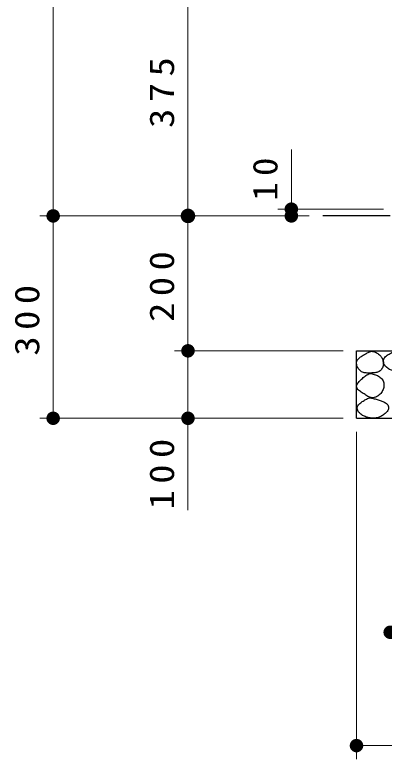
# Model space of a CAD drawing. Units: millimetres on the paper, scale 1:20. Extents: x -365 to 0, y -6 to 257.
# Drawn here: x -148.1 to -120.7, y 65.7 to 120.8 of the extents above; entities that cross this region are included whole.
import ezdxf

# ---------------------------------------------------------------- set-up
doc = ezdxf.new("R2010")
doc.units = ezdxf.units.MM
doc.layers.add('1_20', color=3, linetype='Continuous', lineweight=25)
doc.styles.add('ＭＳ ゴシック', font='')
doc.styles.get('ＭＳ ゴシック').set_extended_font_data('MS Gothic')

# ---------------------------------------------------------------- blocks, each defined once
blk = doc.blocks.new('filled_dot')
at = {"color": 0, "linetype": 'Continuous', "lineweight": -2, "const_width": 1.25}
blk.add_lwpolyline([(-0.625, 0, 1), (0.625, 0, 1)], format="xyb", close=True, dxfattribs=at)

msp = doc.modelspace()

# ---------------------------------------------------------------- linework, layer by layer
at = {"layer": '1_20', "color": 7, "lineweight": 13}
for p, q in [((-145.261, 105.935), (-145.261, 143.776)), ((-135.261, 105.935), (-135.261, 124.689)), ((-127.593, 105.935), (-127.593, 110.861)), ((-126.261, 105.935), (-146.261, 105.935)), ((-145.261, 90.935), (-145.261, 105.935)), ((-126.261, 105.935), (-136.261, 105.935)), ((-135.261, 95.935), (-135.261, 105.935)), ((-120.761, 106.435), (-128.593, 106.435)), ((-123.761, 95.935), (-136.261, 95.935)), ((-135.261, 84.117), (-135.261, 95.935)), ((-123.761, 90.935), (-146.261, 90.935)), ((-122.761, 89.935), (-122.761, 65.672)), ((-86.011, 66.672), (-122.761, 66.672))]:
    msp.add_line(p, q, dxfattribs=at)
at = {"layer": '1_20'}
for p, q in [((-120.261, 105.935), (-125.261, 105.935)), ((-122.761, 90.935), (-122.761, 95.935)), ((-122.761, 95.935), (-86.011, 95.935)), ((-122.761, 90.935), (-86.011, 90.935))]:
    msp.add_line(p, q, dxfattribs=at)
for points, knots in [([(-121.639, 95.905), (-121.684, 95.891), (-121.729, 95.877), (-121.773, 95.86), (-121.817, 95.843), (-121.861, 95.825), (-121.904, 95.805), (-121.947, 95.786), (-121.989, 95.764), (-122.031, 95.742), (-122.073, 95.72), (-122.114, 95.697), (-122.155, 95.673), (-122.196, 95.65), (-122.237, 95.625), (-122.277, 95.601), (-122.317, 95.576), (-122.358, 95.551), (-122.397, 95.525), (-122.436, 95.498), (-122.476, 95.472), (-122.512, 95.442), (-122.549, 95.412), (-122.586, 95.382), (-122.618, 95.347), (-122.65, 95.313), (-122.681, 95.275), (-122.704, 95.235), (-122.726, 95.194), (-122.744, 95.148), (-122.753, 95.102), (-122.762, 95.057), (-122.762, 95.008), (-122.757, 94.961), (-122.753, 94.915), (-122.741, 94.868), (-122.726, 94.823), (-122.712, 94.778), (-122.692, 94.734), (-122.67, 94.693), (-122.647, 94.652), (-122.621, 94.611), (-122.592, 94.574), (-122.563, 94.537), (-122.531, 94.502), (-122.495, 94.471), (-122.46, 94.44), (-122.421, 94.412), (-122.38, 94.389), (-122.339, 94.366), (-122.294, 94.348), (-122.249, 94.334), (-122.205, 94.319), (-122.158, 94.31), (-122.111, 94.303), (-122.064, 94.295), (-122.017, 94.292), (-121.97, 94.289), (-121.923, 94.287), (-121.875, 94.287), (-121.828, 94.287), (-121.781, 94.287), (-121.733, 94.288), (-121.686, 94.289), (-121.639, 94.291), (-121.591, 94.292), (-121.544, 94.295), (-121.497, 94.297), (-121.45, 94.3), (-121.403, 94.307), (-121.356, 94.313), (-121.309, 94.32), (-121.263, 94.333), (-121.218, 94.345), (-121.172, 94.359), (-121.13, 94.38), (-121.088, 94.4), (-121.046, 94.426), (-121.01, 94.456), (-120.975, 94.486), (-120.942, 94.522), (-120.915, 94.56), (-120.887, 94.597), (-120.863, 94.639), (-120.843, 94.682), (-120.823, 94.725), (-120.807, 94.77), (-120.795, 94.815), (-120.783, 94.861), (-120.775, 94.908), (-120.77, 94.955), (-120.766, 95.002), (-120.766, 95.05), (-120.77, 95.097), (-120.775, 95.144), (-120.784, 95.191), (-120.796, 95.236), (-120.809, 95.281), (-120.826, 95.326), (-120.846, 95.369), (-120.867, 95.411), (-120.891, 95.452), (-120.919, 95.49), (-120.946, 95.529), (-120.977, 95.565), (-121.011, 95.598), (-121.044, 95.632), (-121.08, 95.663), (-121.118, 95.691), (-121.156, 95.719), (-121.197, 95.744), (-121.238, 95.767), (-121.279, 95.79), (-121.322, 95.81), (-121.366, 95.828), (-121.41, 95.846), (-121.455, 95.861), (-121.5, 95.874), (-121.546, 95.887), (-121.592, 95.896), (-121.639, 95.905)], [0, 0, 0, 0, 1, 1, 1, 2, 2, 2, 3, 3, 3, 4, 4, 4, 5, 5, 5, 6, 6, 6, 7, 7, 7, 8, 8, 8, 9, 9, 9, 10, 10, 10, 11, 11, 11, 12, 12, 12, 13, 13, 13, 14, 14, 14, 15, 15, 15, 16, 16, 16, 17, 17, 17, 18, 18, 18, 19, 19, 19, 20, 20, 20, 21, 21, 21, 22, 22, 22, 23, 23, 23, 24, 24, 24, 25, 25, 25, 26, 26, 26, 27, 27, 27, 28, 28, 28, 29, 29, 29, 30, 30, 30, 31, 31, 31, 32, 32, 32, 33, 33, 33, 34, 34, 34, 35, 35, 35, 36, 36, 36, 37, 37, 37, 38, 38, 38, 39, 39, 39, 40, 40, 40, 40]), ([(-119.667, 95.909), (-119.72, 95.905), (-119.773, 95.901), (-119.826, 95.892), (-119.878, 95.883), (-119.93, 95.871), (-119.981, 95.856), (-120.031, 95.841), (-120.082, 95.823), (-120.131, 95.802), (-120.18, 95.782), (-120.228, 95.759), (-120.274, 95.734), (-120.321, 95.709), (-120.367, 95.682), (-120.411, 95.653), (-120.455, 95.623), (-120.499, 95.592), (-120.539, 95.557), (-120.579, 95.522), (-120.618, 95.486), (-120.651, 95.445), (-120.684, 95.404), (-120.717, 95.359), (-120.738, 95.312), (-120.758, 95.264), (-120.774, 95.21), (-120.776, 95.158), (-120.777, 95.107), (-120.764, 95.052), (-120.747, 95.002), (-120.729, 94.953), (-120.701, 94.906), (-120.671, 94.863), (-120.641, 94.819), (-120.606, 94.778), (-120.568, 94.741), (-120.531, 94.704), (-120.489, 94.67), (-120.446, 94.64), (-120.402, 94.61), (-120.355, 94.584), (-120.307, 94.561), (-120.26, 94.538), (-120.21, 94.519), (-120.159, 94.503), (-120.109, 94.487), (-120.057, 94.474), (-120.005, 94.463), (-119.953, 94.452), (-119.901, 94.443), (-119.848, 94.436), (-119.796, 94.428), (-119.743, 94.423), (-119.69, 94.418), (-119.637, 94.413), (-119.584, 94.409), (-119.531, 94.406), (-119.478, 94.403), (-119.425, 94.4), (-119.372, 94.399), (-119.319, 94.398), (-119.266, 94.398), (-119.213, 94.401), (-119.16, 94.404), (-119.107, 94.409), (-119.055, 94.418), (-119.002, 94.427), (-118.95, 94.438), (-118.899, 94.453), (-118.849, 94.469), (-118.799, 94.487), (-118.75, 94.509), (-118.702, 94.53), (-118.654, 94.554), (-118.609, 94.582), (-118.563, 94.609), (-118.519, 94.639), (-118.478, 94.672), (-118.437, 94.706), (-118.397, 94.742), (-118.364, 94.784), (-118.332, 94.825), (-118.3, 94.871), (-118.283, 94.92), (-118.266, 94.968), (-118.259, 95.025), (-118.264, 95.076), (-118.269, 95.127), (-118.29, 95.18), (-118.313, 95.227), (-118.335, 95.274), (-118.367, 95.319), (-118.399, 95.361), (-118.431, 95.403), (-118.468, 95.442), (-118.505, 95.479), (-118.543, 95.516), (-118.583, 95.552), (-118.625, 95.584), (-118.666, 95.617), (-118.71, 95.648), (-118.755, 95.676), (-118.8, 95.704), (-118.846, 95.73), (-118.894, 95.753), (-118.942, 95.776), (-118.991, 95.797), (-119.041, 95.815), (-119.091, 95.832), (-119.142, 95.848), (-119.193, 95.86), (-119.245, 95.873), (-119.297, 95.883), (-119.35, 95.891), (-119.402, 95.899), (-119.455, 95.904), (-119.508, 95.907), (-119.561, 95.91), (-119.614, 95.91), (-119.667, 95.909)], [0, 0, 0, 0, 1, 1, 1, 2, 2, 2, 3, 3, 3, 4, 4, 4, 5, 5, 5, 6, 6, 6, 7, 7, 7, 8, 8, 8, 9, 9, 9, 10, 10, 10, 11, 11, 11, 12, 12, 12, 13, 13, 13, 14, 14, 14, 15, 15, 15, 16, 16, 16, 17, 17, 17, 18, 18, 18, 19, 19, 19, 20, 20, 20, 21, 21, 21, 22, 22, 22, 23, 23, 23, 24, 24, 24, 25, 25, 25, 26, 26, 26, 27, 27, 27, 28, 28, 28, 29, 29, 29, 30, 30, 30, 31, 31, 31, 32, 32, 32, 33, 33, 33, 34, 34, 34, 35, 35, 35, 36, 36, 36, 37, 37, 37, 38, 38, 38, 39, 39, 39, 40, 40, 40, 40]), ([(-121.765, 94.257), (-121.816, 94.234), (-121.866, 94.211), (-121.915, 94.185), (-121.963, 94.159), (-122.011, 94.13), (-122.057, 94.099), (-122.103, 94.068), (-122.148, 94.035), (-122.191, 94.001), (-122.235, 93.967), (-122.277, 93.932), (-122.319, 93.895), (-122.361, 93.859), (-122.402, 93.822), (-122.441, 93.783), (-122.481, 93.744), (-122.52, 93.705), (-122.556, 93.663), (-122.592, 93.621), (-122.628, 93.578), (-122.657, 93.531), (-122.687, 93.485), (-122.718, 93.436), (-122.733, 93.384), (-122.748, 93.332), (-122.757, 93.271), (-122.746, 93.22), (-122.735, 93.169), (-122.699, 93.12), (-122.665, 93.077), (-122.631, 93.035), (-122.585, 93.001), (-122.541, 92.967), (-122.498, 92.933), (-122.451, 92.903), (-122.405, 92.873), (-122.358, 92.842), (-122.311, 92.813), (-122.264, 92.783), (-122.218, 92.753), (-122.172, 92.722), (-122.126, 92.692), (-122.079, 92.662), (-122.034, 92.63), (-121.986, 92.602), (-121.939, 92.573), (-121.891, 92.544), (-121.841, 92.521), (-121.791, 92.498), (-121.739, 92.476), (-121.685, 92.465), (-121.632, 92.454), (-121.575, 92.449), (-121.52, 92.453), (-121.466, 92.457), (-121.41, 92.472), (-121.359, 92.49), (-121.307, 92.509), (-121.257, 92.535), (-121.21, 92.563), (-121.163, 92.592), (-121.118, 92.626), (-121.077, 92.662), (-121.035, 92.698), (-120.996, 92.738), (-120.961, 92.781), (-120.925, 92.823), (-120.893, 92.869), (-120.865, 92.916), (-120.837, 92.964), (-120.812, 93.014), (-120.792, 93.066), (-120.772, 93.117), (-120.756, 93.171), (-120.745, 93.225), (-120.734, 93.279), (-120.727, 93.334), (-120.726, 93.389), (-120.725, 93.444), (-120.728, 93.501), (-120.738, 93.555), (-120.749, 93.609), (-120.765, 93.663), (-120.788, 93.713), (-120.812, 93.762), (-120.843, 93.81), (-120.878, 93.852), (-120.912, 93.895), (-120.954, 93.933), (-120.997, 93.967), (-121.04, 94.002), (-121.087, 94.032), (-121.135, 94.059), (-121.183, 94.087), (-121.234, 94.11), (-121.284, 94.132), (-121.335, 94.153), (-121.388, 94.171), (-121.441, 94.188), (-121.494, 94.204), (-121.547, 94.218), (-121.602, 94.229), (-121.656, 94.241), (-121.71, 94.249), (-121.765, 94.257)], [0, 0, 0, 0, 1, 1, 1, 2, 2, 2, 3, 3, 3, 4, 4, 4, 5, 5, 5, 6, 6, 6, 7, 7, 7, 8, 8, 8, 9, 9, 9, 10, 10, 10, 11, 11, 11, 12, 12, 12, 13, 13, 13, 14, 14, 14, 15, 15, 15, 16, 16, 16, 17, 17, 17, 18, 18, 18, 19, 19, 19, 20, 20, 20, 21, 21, 21, 22, 22, 22, 23, 23, 23, 24, 24, 24, 25, 25, 25, 26, 26, 26, 27, 27, 27, 28, 28, 28, 29, 29, 29, 30, 30, 30, 31, 31, 31, 32, 32, 32, 33, 33, 33, 34, 34, 34, 35, 35, 35, 35]), ([(-121.806, 92.46), (-121.896, 92.418), (-121.986, 92.375), (-122.073, 92.327), (-122.16, 92.279), (-122.248, 92.23), (-122.329, 92.173), (-122.41, 92.116), (-122.496, 92.058), (-122.56, 91.985), (-122.624, 91.911), (-122.697, 91.821), (-122.71, 91.732), (-122.724, 91.642), (-122.688, 91.532), (-122.642, 91.449), (-122.596, 91.366), (-122.513, 91.297), (-122.435, 91.236), (-122.358, 91.175), (-122.268, 91.126), (-122.178, 91.085), (-122.089, 91.043), (-121.993, 91.01), (-121.897, 90.986), (-121.801, 90.962), (-121.701, 90.946), (-121.602, 90.941), (-121.504, 90.937), (-121.402, 90.942), (-121.305, 90.959), (-121.208, 90.976), (-121.111, 91.006), (-121.019, 91.044), (-120.928, 91.082), (-120.839, 91.13), (-120.758, 91.186), (-120.677, 91.243), (-120.596, 91.308), (-120.535, 91.384), (-120.473, 91.459), (-120.403, 91.551), (-120.388, 91.641), (-120.372, 91.73), (-120.394, 91.844), (-120.441, 91.923), (-120.488, 92.002), (-120.586, 92.06), (-120.669, 92.113), (-120.753, 92.165), (-120.848, 92.202), (-120.94, 92.238), (-121.032, 92.274), (-121.128, 92.303), (-121.224, 92.331), (-121.319, 92.358), (-121.416, 92.381), (-121.513, 92.403), (-121.61, 92.424), (-121.708, 92.442), (-121.806, 92.46)], [0, 0, 0, 0, 1, 1, 1, 2, 2, 2, 3, 3, 3, 4, 4, 4, 5, 5, 5, 6, 6, 6, 7, 7, 7, 8, 8, 8, 9, 9, 9, 10, 10, 10, 11, 11, 11, 12, 12, 12, 13, 13, 13, 14, 14, 14, 15, 15, 15, 16, 16, 16, 17, 17, 17, 18, 18, 18, 19, 19, 19, 20, 20, 20, 20])]:
    msp.add_open_spline(points, degree=3, knots=knots, dxfattribs=at)

# ---------------------------------------------------------------- block references
at = {"layer": '1_20', "color": 7, "lineweight": 13}
for p, xscale, yscale, rotation in [((-135.261, 105.935), 0.431, 0.431, 270), ((-127.593, 106.435), 0.4, 0.4, 270), ((-145.261, 105.935), 0.4, 0.4, 270), ((-135.261, 105.935), 0.4, 0.4, 90), ((-127.593, 105.935), 0.4, 0.4, 90), ((-135.261, 95.935), 0.4, 0.4, 270), ((-145.261, 90.935), 0.4, 0.4, 90), ((-135.261, 90.935), 0.4, 0.4, 90)]:
    msp.add_blockref('filled_dot', p, dxfattribs=dict(at, xscale=xscale, yscale=yscale, rotation=rotation))
at = {"layer": '1_20', "color": 7, "lineweight": 13, "xscale": 0.4, "yscale": 0.4}
for p in [(-120.261, 75.071), (-122.761, 66.672)]:
    msp.add_blockref('filled_dot', p, dxfattribs=at)

# ---------------------------------------------------------------- texts
at = {"layer": '1_20', "color": 7, "char_height": 1.833, "attachment_point": 8, "rotation": 90, "style": 'ＭＳ ゴシック'}
for s, insert in [('\\T1.33;\\W1.15;375', (-136.261, 115.312)), ('\\T1.34;\\W1.1;10', (-128.593, 108.892)), ('\\T1.33;\\W1.15;200', (-136.261, 100.935)), ('\\T1.33;\\W1.15;300', (-146.261, 98.435)), ('\\T1.33;\\W1.15;100', (-136.261, 87.034))]:
    msp.add_mtext(s, dxfattribs=dict(at, insert=insert))

doc.saveas('drawing.dxf')
